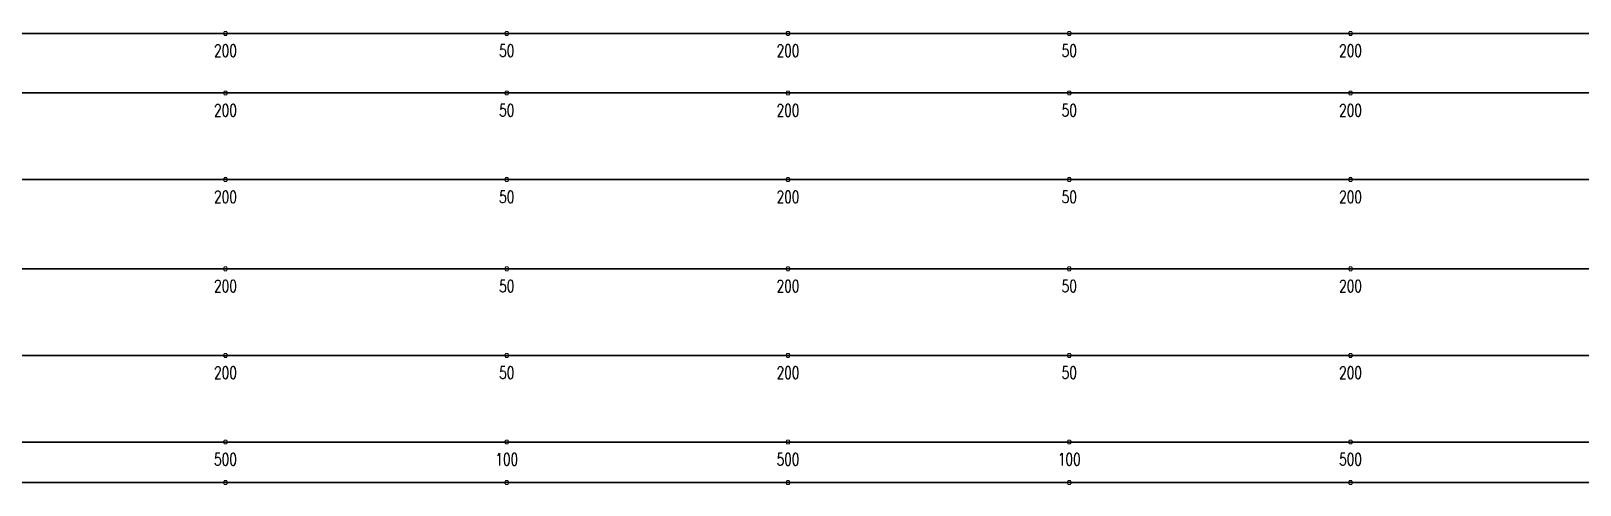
# Model space of a CAD drawing. Header units: millimetres. Extents: x 118516 to 587758, y -25561 to 50684.
# Drawn here: x 399454 to 428093, y 8855 to 17245 of the extents above; entities that cross this region are included whole.
import ezdxf

# ---------------------------------------------------------------- set-up
doc = ezdxf.new("R2010")
doc.units = ezdxf.units.MM
doc.layers.add('Current plane_Column', color=7, linetype='Continuous', true_color=0x4b00ff)
doc.layers.add('NDC_S-TENDON', color=6, linetype='Continuous', lineweight=35)
doc.layers.add('NDC_S_ANNO', color=7, linetype='Continuous', lineweight=20)
doc.styles.add('NDC_ANNO', font='', dxfattribs={"width": 0.8})
doc.styles.get('NDC_ANNO').set_extended_font_data('Dotum')

# ---------------------------------------------------------------- blocks, each defined once
blk = doc.blocks.new('HTB TDX')
at = {"layer": 'NDC_S-TENDON', "linetype": 'Continuous'}
for points, elevation in [([(20490, 7700, 20, 20, 0), (20470, 7735, 20, 20, 0), (20430, 7735, 20, 20, 0), (20410, 7700, 20, 20, 0), (20430, 7665, 20, 20, 0), (20470, 7665, 20, 20, 0)], 3650), ([(20490, 7700, 20, 20, 0), (20470, 7735, 20, 20, 0), (20430, 7735, 20, 20, 0), (20410, 7700, 20, 20, 0), (20430, 7665, 20, 20, 0), (20470, 7665, 20, 20, 0)], 3650), ([(20490, 7700, 20, 20, 0), (20470, 7735, 20, 20, 0), (20430, 7735, 20, 20, 0), (20410, 7700, 20, 20, 0), (20430, 7665, 20, 20, 0), (20470, 7665, 20, 20, 0)], 3650), ([(20490, 7700, 20, 20, 0), (20470, 7735, 20, 20, 0), (20430, 7735, 20, 20, 0), (20410, 7700, 20, 20, 0), (20430, 7665, 20, 20, 0), (20470, 7665, 20, 20, 0)], 3650), ([(25690, 7700, 20, 20, 0), (25670, 7735, 20, 20, 0), (25630, 7735, 20, 20, 0), (25610, 7700, 20, 20, 0), (25630, 7665, 20, 20, 0), (25670, 7665, 20, 20, 0)], 3500), ([(25690, 7700, 20, 20, 0), (25670, 7735, 20, 20, 0), (25630, 7735, 20, 20, 0), (25610, 7700, 20, 20, 0), (25630, 7665, 20, 20, 0), (25670, 7665, 20, 20, 0)], 3500), ([(30890, 7700, 20, 20, 0), (30870, 7735, 20, 20, 0), (30830, 7735, 20, 20, 0), (30810, 7700, 20, 20, 0), (30830, 7665, 20, 20, 0), (30870, 7665, 20, 20, 0)], 3650), ([(30890, 7700, 20, 20, 0), (30870, 7735, 20, 20, 0), (30830, 7735, 20, 20, 0), (30810, 7700, 20, 20, 0), (30830, 7665, 20, 20, 0), (30870, 7665, 20, 20, 0)], 3650), ([(30890, 7700, 20, 20, 0), (30870, 7735, 20, 20, 0), (30830, 7735, 20, 20, 0), (30810, 7700, 20, 20, 0), (30830, 7665, 20, 20, 0), (30870, 7665, 20, 20, 0)], 3650), ([(30890, 7700, 20, 20, 0), (30870, 7735, 20, 20, 0), (30830, 7735, 20, 20, 0), (30810, 7700, 20, 20, 0), (30830, 7665, 20, 20, 0), (30870, 7665, 20, 20, 0)], 3650), ([(36090, 7700, 20, 20, 0), (36070, 7735, 20, 20, 0), (36030, 7735, 20, 20, 0), (36010, 7700, 20, 20, 0), (36030, 7665, 20, 20, 0), (36070, 7665, 20, 20, 0)], 3500), ([(36090, 7700, 20, 20, 0), (36070, 7735, 20, 20, 0), (36030, 7735, 20, 20, 0), (36010, 7700, 20, 20, 0), (36030, 7665, 20, 20, 0), (36070, 7665, 20, 20, 0)], 3500), ([(41290, 7700, 20, 20, 0), (41270, 7735, 20, 20, 0), (41230, 7735, 20, 20, 0), (41210, 7700, 20, 20, 0), (41230, 7665, 20, 20, 0), (41270, 7665, 20, 20, 0)], 3650), ([(41290, 7700, 20, 20, 0), (41270, 7735, 20, 20, 0), (41230, 7735, 20, 20, 0), (41210, 7700, 20, 20, 0), (41230, 7665, 20, 20, 0), (41270, 7665, 20, 20, 0)], 3650), ([(41290, 7700, 20, 20, 0), (41270, 7735, 20, 20, 0), (41230, 7735, 20, 20, 0), (41210, 7700, 20, 20, 0), (41230, 7665, 20, 20, 0), (41270, 7665, 20, 20, 0)], 3650), ([(41290, 7700, 20, 20, 0), (41270, 7735, 20, 20, 0), (41230, 7735, 20, 20, 0), (41210, 7700, 20, 20, 0), (41230, 7665, 20, 20, 0), (41270, 7665, 20, 20, 0)], 3650), ([(20490, 6600, 20, 20, 0), (20470, 6635, 20, 20, 0), (20430, 6635, 20, 20, 0), (20410, 6600, 20, 20, 0), (20430, 6565, 20, 20, 0), (20470, 6565, 20, 20, 0)], 3650), ([(20490, 6600, 20, 20, 0), (20470, 6635, 20, 20, 0), (20430, 6635, 20, 20, 0), (20410, 6600, 20, 20, 0), (20430, 6565, 20, 20, 0), (20470, 6565, 20, 20, 0)], 3650), ([(20490, 6600, 20, 20, 0), (20470, 6635, 20, 20, 0), (20430, 6635, 20, 20, 0), (20410, 6600, 20, 20, 0), (20430, 6565, 20, 20, 0), (20470, 6565, 20, 20, 0)], 3650), ([(20490, 6600, 20, 20, 0), (20470, 6635, 20, 20, 0), (20430, 6635, 20, 20, 0), (20410, 6600, 20, 20, 0), (20430, 6565, 20, 20, 0), (20470, 6565, 20, 20, 0)], 3650), ([(25690, 6600, 20, 20, 0), (25670, 6635, 20, 20, 0), (25630, 6635, 20, 20, 0), (25610, 6600, 20, 20, 0), (25630, 6565, 20, 20, 0), (25670, 6565, 20, 20, 0)], 3500), ([(25690, 6600, 20, 20, 0), (25670, 6635, 20, 20, 0), (25630, 6635, 20, 20, 0), (25610, 6600, 20, 20, 0), (25630, 6565, 20, 20, 0), (25670, 6565, 20, 20, 0)], 3500), ([(30890, 6600, 20, 20, 0), (30870, 6635, 20, 20, 0), (30830, 6635, 20, 20, 0), (30810, 6600, 20, 20, 0), (30830, 6565, 20, 20, 0), (30870, 6565, 20, 20, 0)], 3650), ([(30890, 6600, 20, 20, 0), (30870, 6635, 20, 20, 0), (30830, 6635, 20, 20, 0), (30810, 6600, 20, 20, 0), (30830, 6565, 20, 20, 0), (30870, 6565, 20, 20, 0)], 3650), ([(30890, 6600, 20, 20, 0), (30870, 6635, 20, 20, 0), (30830, 6635, 20, 20, 0), (30810, 6600, 20, 20, 0), (30830, 6565, 20, 20, 0), (30870, 6565, 20, 20, 0)], 3650), ([(30890, 6600, 20, 20, 0), (30870, 6635, 20, 20, 0), (30830, 6635, 20, 20, 0), (30810, 6600, 20, 20, 0), (30830, 6565, 20, 20, 0), (30870, 6565, 20, 20, 0)], 3650), ([(36090, 6600, 20, 20, 0), (36070, 6635, 20, 20, 0), (36030, 6635, 20, 20, 0), (36010, 6600, 20, 20, 0), (36030, 6565, 20, 20, 0), (36070, 6565, 20, 20, 0)], 3500), ([(36090, 6600, 20, 20, 0), (36070, 6635, 20, 20, 0), (36030, 6635, 20, 20, 0), (36010, 6600, 20, 20, 0), (36030, 6565, 20, 20, 0), (36070, 6565, 20, 20, 0)], 3500), ([(41290, 6600, 20, 20, 0), (41270, 6635, 20, 20, 0), (41230, 6635, 20, 20, 0), (41210, 6600, 20, 20, 0), (41230, 6565, 20, 20, 0), (41270, 6565, 20, 20, 0)], 3650), ([(41290, 6600, 20, 20, 0), (41270, 6635, 20, 20, 0), (41230, 6635, 20, 20, 0), (41210, 6600, 20, 20, 0), (41230, 6565, 20, 20, 0), (41270, 6565, 20, 20, 0)], 3650), ([(41290, 6600, 20, 20, 0), (41270, 6635, 20, 20, 0), (41230, 6635, 20, 20, 0), (41210, 6600, 20, 20, 0), (41230, 6565, 20, 20, 0), (41270, 6565, 20, 20, 0)], 3650), ([(41290, 6600, 20, 20, 0), (41270, 6635, 20, 20, 0), (41230, 6635, 20, 20, 0), (41210, 6600, 20, 20, 0), (41230, 6565, 20, 20, 0), (41270, 6565, 20, 20, 0)], 3650), ([(20490, 5000, 20, 20, 0), (20470, 5035, 20, 20, 0), (20430, 5035, 20, 20, 0), (20410, 5000, 20, 20, 0), (20430, 4965, 20, 20, 0), (20470, 4965, 20, 20, 0)], 3650), ([(20490, 5000, 20, 20, 0), (20470, 5035, 20, 20, 0), (20430, 5035, 20, 20, 0), (20410, 5000, 20, 20, 0), (20430, 4965, 20, 20, 0), (20470, 4965, 20, 20, 0)], 3650), ([(20490, 5000, 20, 20, 0), (20470, 5035, 20, 20, 0), (20430, 5035, 20, 20, 0), (20410, 5000, 20, 20, 0), (20430, 4965, 20, 20, 0), (20470, 4965, 20, 20, 0)], 3650), ([(20490, 5000, 20, 20, 0), (20470, 5035, 20, 20, 0), (20430, 5035, 20, 20, 0), (20410, 5000, 20, 20, 0), (20430, 4965, 20, 20, 0), (20470, 4965, 20, 20, 0)], 3650), ([(25690, 5000, 20, 20, 0), (25670, 5035, 20, 20, 0), (25630, 5035, 20, 20, 0), (25610, 5000, 20, 20, 0), (25630, 4965, 20, 20, 0), (25670, 4965, 20, 20, 0)], 3500), ([(25690, 5000, 20, 20, 0), (25670, 5035, 20, 20, 0), (25630, 5035, 20, 20, 0), (25610, 5000, 20, 20, 0), (25630, 4965, 20, 20, 0), (25670, 4965, 20, 20, 0)], 3500), ([(30890, 5000, 20, 20, 0), (30870, 5035, 20, 20, 0), (30830, 5035, 20, 20, 0), (30810, 5000, 20, 20, 0), (30830, 4965, 20, 20, 0), (30870, 4965, 20, 20, 0)], 3650), ([(30890, 5000, 20, 20, 0), (30870, 5035, 20, 20, 0), (30830, 5035, 20, 20, 0), (30810, 5000, 20, 20, 0), (30830, 4965, 20, 20, 0), (30870, 4965, 20, 20, 0)], 3650), ([(30890, 5000, 20, 20, 0), (30870, 5035, 20, 20, 0), (30830, 5035, 20, 20, 0), (30810, 5000, 20, 20, 0), (30830, 4965, 20, 20, 0), (30870, 4965, 20, 20, 0)], 3650), ([(30890, 5000, 20, 20, 0), (30870, 5035, 20, 20, 0), (30830, 5035, 20, 20, 0), (30810, 5000, 20, 20, 0), (30830, 4965, 20, 20, 0), (30870, 4965, 20, 20, 0)], 3650), ([(36090, 5000, 20, 20, 0), (36070, 5035, 20, 20, 0), (36030, 5035, 20, 20, 0), (36010, 5000, 20, 20, 0), (36030, 4965, 20, 20, 0), (36070, 4965, 20, 20, 0)], 3500), ([(36090, 5000, 20, 20, 0), (36070, 5035, 20, 20, 0), (36030, 5035, 20, 20, 0), (36010, 5000, 20, 20, 0), (36030, 4965, 20, 20, 0), (36070, 4965, 20, 20, 0)], 3500), ([(41290, 5000, 20, 20, 0), (41270, 5035, 20, 20, 0), (41230, 5035, 20, 20, 0), (41210, 5000, 20, 20, 0), (41230, 4965, 20, 20, 0), (41270, 4965, 20, 20, 0)], 3650), ([(41290, 5000, 20, 20, 0), (41270, 5035, 20, 20, 0), (41230, 5035, 20, 20, 0), (41210, 5000, 20, 20, 0), (41230, 4965, 20, 20, 0), (41270, 4965, 20, 20, 0)], 3650), ([(41290, 5000, 20, 20, 0), (41270, 5035, 20, 20, 0), (41230, 5035, 20, 20, 0), (41210, 5000, 20, 20, 0), (41230, 4965, 20, 20, 0), (41270, 4965, 20, 20, 0)], 3650), ([(41290, 5000, 20, 20, 0), (41270, 5035, 20, 20, 0), (41230, 5035, 20, 20, 0), (41210, 5000, 20, 20, 0), (41230, 4965, 20, 20, 0), (41270, 4965, 20, 20, 0)], 3650), ([(20490, 3350, 20, 20, 0), (20470, 3385, 20, 20, 0), (20430, 3385, 20, 20, 0), (20410, 3350, 20, 20, 0), (20430, 3315, 20, 20, 0), (20470, 3315, 20, 20, 0)], 3650), ([(20490, 3350, 20, 20, 0), (20470, 3385, 20, 20, 0), (20430, 3385, 20, 20, 0), (20410, 3350, 20, 20, 0), (20430, 3315, 20, 20, 0), (20470, 3315, 20, 20, 0)], 3650), ([(20490, 3350, 20, 20, 0), (20470, 3385, 20, 20, 0), (20430, 3385, 20, 20, 0), (20410, 3350, 20, 20, 0), (20430, 3315, 20, 20, 0), (20470, 3315, 20, 20, 0)], 3650), ([(20490, 3350, 20, 20, 0), (20470, 3385, 20, 20, 0), (20430, 3385, 20, 20, 0), (20410, 3350, 20, 20, 0), (20430, 3315, 20, 20, 0), (20470, 3315, 20, 20, 0)], 3650), ([(25690, 3350, 20, 20, 0), (25670, 3385, 20, 20, 0), (25630, 3385, 20, 20, 0), (25610, 3350, 20, 20, 0), (25630, 3315, 20, 20, 0), (25670, 3315, 20, 20, 0)], 3500), ([(25690, 3350, 20, 20, 0), (25670, 3385, 20, 20, 0), (25630, 3385, 20, 20, 0), (25610, 3350, 20, 20, 0), (25630, 3315, 20, 20, 0), (25670, 3315, 20, 20, 0)], 3500), ([(30890, 3350, 20, 20, 0), (30870, 3385, 20, 20, 0), (30830, 3385, 20, 20, 0), (30810, 3350, 20, 20, 0), (30830, 3315, 20, 20, 0), (30870, 3315, 20, 20, 0)], 3650), ([(30890, 3350, 20, 20, 0), (30870, 3385, 20, 20, 0), (30830, 3385, 20, 20, 0), (30810, 3350, 20, 20, 0), (30830, 3315, 20, 20, 0), (30870, 3315, 20, 20, 0)], 3650), ([(30890, 3350, 20, 20, 0), (30870, 3385, 20, 20, 0), (30830, 3385, 20, 20, 0), (30810, 3350, 20, 20, 0), (30830, 3315, 20, 20, 0), (30870, 3315, 20, 20, 0)], 3650), ([(30890, 3350, 20, 20, 0), (30870, 3385, 20, 20, 0), (30830, 3385, 20, 20, 0), (30810, 3350, 20, 20, 0), (30830, 3315, 20, 20, 0), (30870, 3315, 20, 20, 0)], 3650), ([(36090, 3350, 20, 20, 0), (36070, 3385, 20, 20, 0), (36030, 3385, 20, 20, 0), (36010, 3350, 20, 20, 0), (36030, 3315, 20, 20, 0), (36070, 3315, 20, 20, 0)], 3500), ([(36090, 3350, 20, 20, 0), (36070, 3385, 20, 20, 0), (36030, 3385, 20, 20, 0), (36010, 3350, 20, 20, 0), (36030, 3315, 20, 20, 0), (36070, 3315, 20, 20, 0)], 3500), ([(41290, 3350, 20, 20, 0), (41270, 3385, 20, 20, 0), (41230, 3385, 20, 20, 0), (41210, 3350, 20, 20, 0), (41230, 3315, 20, 20, 0), (41270, 3315, 20, 20, 0)], 3650), ([(41290, 3350, 20, 20, 0), (41270, 3385, 20, 20, 0), (41230, 3385, 20, 20, 0), (41210, 3350, 20, 20, 0), (41230, 3315, 20, 20, 0), (41270, 3315, 20, 20, 0)], 3650), ([(41290, 3350, 20, 20, 0), (41270, 3385, 20, 20, 0), (41230, 3385, 20, 20, 0), (41210, 3350, 20, 20, 0), (41230, 3315, 20, 20, 0), (41270, 3315, 20, 20, 0)], 3650), ([(41290, 3350, 20, 20, 0), (41270, 3385, 20, 20, 0), (41230, 3385, 20, 20, 0), (41210, 3350, 20, 20, 0), (41230, 3315, 20, 20, 0), (41270, 3315, 20, 20, 0)], 3650), ([(20490, 1750, 20, 20, 0), (20470, 1785, 20, 20, 0), (20430, 1785, 20, 20, 0), (20410, 1750, 20, 20, 0), (20430, 1715, 20, 20, 0), (20470, 1715, 20, 20, 0)], 3650), ([(20490, 1750, 20, 20, 0), (20470, 1785, 20, 20, 0), (20430, 1785, 20, 20, 0), (20410, 1750, 20, 20, 0), (20430, 1715, 20, 20, 0), (20470, 1715, 20, 20, 0)], 3650), ([(20490, 1750, 20, 20, 0), (20470, 1785, 20, 20, 0), (20430, 1785, 20, 20, 0), (20410, 1750, 20, 20, 0), (20430, 1715, 20, 20, 0), (20470, 1715, 20, 20, 0)], 3650), ([(20490, 1750, 20, 20, 0), (20470, 1785, 20, 20, 0), (20430, 1785, 20, 20, 0), (20410, 1750, 20, 20, 0), (20430, 1715, 20, 20, 0), (20470, 1715, 20, 20, 0)], 3650), ([(25690, 1750, 20, 20, 0), (25670, 1785, 20, 20, 0), (25630, 1785, 20, 20, 0), (25610, 1750, 20, 20, 0), (25630, 1715, 20, 20, 0), (25670, 1715, 20, 20, 0)], 3500), ([(25690, 1750, 20, 20, 0), (25670, 1785, 20, 20, 0), (25630, 1785, 20, 20, 0), (25610, 1750, 20, 20, 0), (25630, 1715, 20, 20, 0), (25670, 1715, 20, 20, 0)], 3500), ([(30890, 1750, 20, 20, 0), (30870, 1785, 20, 20, 0), (30830, 1785, 20, 20, 0), (30810, 1750, 20, 20, 0), (30830, 1715, 20, 20, 0), (30870, 1715, 20, 20, 0)], 3650), ([(30890, 1750, 20, 20, 0), (30870, 1785, 20, 20, 0), (30830, 1785, 20, 20, 0), (30810, 1750, 20, 20, 0), (30830, 1715, 20, 20, 0), (30870, 1715, 20, 20, 0)], 3650), ([(30890, 1750, 20, 20, 0), (30870, 1785, 20, 20, 0), (30830, 1785, 20, 20, 0), (30810, 1750, 20, 20, 0), (30830, 1715, 20, 20, 0), (30870, 1715, 20, 20, 0)], 3650), ([(30890, 1750, 20, 20, 0), (30870, 1785, 20, 20, 0), (30830, 1785, 20, 20, 0), (30810, 1750, 20, 20, 0), (30830, 1715, 20, 20, 0), (30870, 1715, 20, 20, 0)], 3650), ([(36090, 1750, 20, 20, 0), (36070, 1785, 20, 20, 0), (36030, 1785, 20, 20, 0), (36010, 1750, 20, 20, 0), (36030, 1715, 20, 20, 0), (36070, 1715, 20, 20, 0)], 3500), ([(36090, 1750, 20, 20, 0), (36070, 1785, 20, 20, 0), (36030, 1785, 20, 20, 0), (36010, 1750, 20, 20, 0), (36030, 1715, 20, 20, 0), (36070, 1715, 20, 20, 0)], 3500), ([(41290, 1750, 20, 20, 0), (41270, 1785, 20, 20, 0), (41230, 1785, 20, 20, 0), (41210, 1750, 20, 20, 0), (41230, 1715, 20, 20, 0), (41270, 1715, 20, 20, 0)], 3650), ([(41290, 1750, 20, 20, 0), (41270, 1785, 20, 20, 0), (41230, 1785, 20, 20, 0), (41210, 1750, 20, 20, 0), (41230, 1715, 20, 20, 0), (41270, 1715, 20, 20, 0)], 3650), ([(41290, 1750, 20, 20, 0), (41270, 1785, 20, 20, 0), (41230, 1785, 20, 20, 0), (41210, 1750, 20, 20, 0), (41230, 1715, 20, 20, 0), (41270, 1715, 20, 20, 0)], 3650), ([(41290, 1750, 20, 20, 0), (41270, 1785, 20, 20, 0), (41230, 1785, 20, 20, 0), (41210, 1750, 20, 20, 0), (41230, 1715, 20, 20, 0), (41270, 1715, 20, 20, 0)], 3650), ([(20490, 150, 20, 20, 0), (20470, 185, 20, 20, 0), (20430, 185, 20, 20, 0), (20410, 150, 20, 20, 0), (20430, 115, 20, 20, 0), (20470, 115, 20, 20, 0)], 3600), ([(20490, 150, 20, 20, 0), (20470, 185, 20, 20, 0), (20430, 185, 20, 20, 0), (20410, 150, 20, 20, 0), (20430, 115, 20, 20, 0), (20470, 115, 20, 20, 0)], 3600), ([(20490, 150, 20, 20, 0), (20470, 185, 20, 20, 0), (20430, 185, 20, 20, 0), (20410, 150, 20, 20, 0), (20430, 115, 20, 20, 0), (20470, 115, 20, 20, 0)], 3600), ([(20490, 150, 20, 20, 0), (20470, 185, 20, 20, 0), (20430, 185, 20, 20, 0), (20410, 150, 20, 20, 0), (20430, 115, 20, 20, 0), (20470, 115, 20, 20, 0)], 3600), ([(25690, 150, 20, 20, 0), (25670, 185, 20, 20, 0), (25630, 185, 20, 20, 0), (25610, 150, 20, 20, 0), (25630, 115, 20, 20, 0), (25670, 115, 20, 20, 0)], 3200), ([(25690, 150, 20, 20, 0), (25670, 185, 20, 20, 0), (25630, 185, 20, 20, 0), (25610, 150, 20, 20, 0), (25630, 115, 20, 20, 0), (25670, 115, 20, 20, 0)], 3200), ([(30890, 150, 20, 20, 0), (30870, 185, 20, 20, 0), (30830, 185, 20, 20, 0), (30810, 150, 20, 20, 0), (30830, 115, 20, 20, 0), (30870, 115, 20, 20, 0)], 3600), ([(30890, 150, 20, 20, 0), (30870, 185, 20, 20, 0), (30830, 185, 20, 20, 0), (30810, 150, 20, 20, 0), (30830, 115, 20, 20, 0), (30870, 115, 20, 20, 0)], 3600), ([(30890, 150, 20, 20, 0), (30870, 185, 20, 20, 0), (30830, 185, 20, 20, 0), (30810, 150, 20, 20, 0), (30830, 115, 20, 20, 0), (30870, 115, 20, 20, 0)], 3600), ([(30890, 150, 20, 20, 0), (30870, 185, 20, 20, 0), (30830, 185, 20, 20, 0), (30810, 150, 20, 20, 0), (30830, 115, 20, 20, 0), (30870, 115, 20, 20, 0)], 3600), ([(36090, 150, 20, 20, 0), (36070, 185, 20, 20, 0), (36030, 185, 20, 20, 0), (36010, 150, 20, 20, 0), (36030, 115, 20, 20, 0), (36070, 115, 20, 20, 0)], 3200), ([(36090, 150, 20, 20, 0), (36070, 185, 20, 20, 0), (36030, 185, 20, 20, 0), (36010, 150, 20, 20, 0), (36030, 115, 20, 20, 0), (36070, 115, 20, 20, 0)], 3200), ([(41290, 150, 20, 20, 0), (41270, 185, 20, 20, 0), (41230, 185, 20, 20, 0), (41210, 150, 20, 20, 0), (41230, 115, 20, 20, 0), (41270, 115, 20, 20, 0)], 3600), ([(41290, 150, 20, 20, 0), (41270, 185, 20, 20, 0), (41230, 185, 20, 20, 0), (41210, 150, 20, 20, 0), (41230, 115, 20, 20, 0), (41270, 115, 20, 20, 0)], 3600), ([(41290, 150, 20, 20, 0), (41270, 185, 20, 20, 0), (41230, 185, 20, 20, 0), (41210, 150, 20, 20, 0), (41230, 115, 20, 20, 0), (41270, 115, 20, 20, 0)], 3600), ([(41290, 150, 20, 20, 0), (41270, 185, 20, 20, 0), (41230, 185, 20, 20, 0), (41210, 150, 20, 20, 0), (41230, 115, 20, 20, 0), (41270, 115, 20, 20, 0)], 3600), ([(20490, -600, 20, 20, 0), (20470, -565, 20, 20, 0), (20430, -565, 20, 20, 0), (20410, -600, 20, 20, 0), (20430, -635, 20, 20, 0), (20470, -635, 20, 20, 0)], 3600), ([(20490, -600, 20, 20, 0), (20470, -565, 20, 20, 0), (20430, -565, 20, 20, 0), (20410, -600, 20, 20, 0), (20430, -635, 20, 20, 0), (20470, -635, 20, 20, 0)], 3600), ([(20490, -600, 20, 20, 0), (20470, -565, 20, 20, 0), (20430, -565, 20, 20, 0), (20410, -600, 20, 20, 0), (20430, -635, 20, 20, 0), (20470, -635, 20, 20, 0)], 3600), ([(20490, -600, 20, 20, 0), (20470, -565, 20, 20, 0), (20430, -565, 20, 20, 0), (20410, -600, 20, 20, 0), (20430, -635, 20, 20, 0), (20470, -635, 20, 20, 0)], 3600), ([(25690, -600, 20, 20, 0), (25670, -565, 20, 20, 0), (25630, -565, 20, 20, 0), (25610, -600, 20, 20, 0), (25630, -635, 20, 20, 0), (25670, -635, 20, 20, 0)], 3200), ([(25690, -600, 20, 20, 0), (25670, -565, 20, 20, 0), (25630, -565, 20, 20, 0), (25610, -600, 20, 20, 0), (25630, -635, 20, 20, 0), (25670, -635, 20, 20, 0)], 3200), ([(30890, -600, 20, 20, 0), (30870, -565, 20, 20, 0), (30830, -565, 20, 20, 0), (30810, -600, 20, 20, 0), (30830, -635, 20, 20, 0), (30870, -635, 20, 20, 0)], 3600), ([(30890, -600, 20, 20, 0), (30870, -565, 20, 20, 0), (30830, -565, 20, 20, 0), (30810, -600, 20, 20, 0), (30830, -635, 20, 20, 0), (30870, -635, 20, 20, 0)], 3600), ([(30890, -600, 20, 20, 0), (30870, -565, 20, 20, 0), (30830, -565, 20, 20, 0), (30810, -600, 20, 20, 0), (30830, -635, 20, 20, 0), (30870, -635, 20, 20, 0)], 3600), ([(30890, -600, 20, 20, 0), (30870, -565, 20, 20, 0), (30830, -565, 20, 20, 0), (30810, -600, 20, 20, 0), (30830, -635, 20, 20, 0), (30870, -635, 20, 20, 0)], 3600), ([(36090, -600, 20, 20, 0), (36070, -565, 20, 20, 0), (36030, -565, 20, 20, 0), (36010, -600, 20, 20, 0), (36030, -635, 20, 20, 0), (36070, -635, 20, 20, 0)], 3200), ([(36090, -600, 20, 20, 0), (36070, -565, 20, 20, 0), (36030, -565, 20, 20, 0), (36010, -600, 20, 20, 0), (36030, -635, 20, 20, 0), (36070, -635, 20, 20, 0)], 3200), ([(41290, -600, 20, 20, 0), (41270, -565, 20, 20, 0), (41230, -565, 20, 20, 0), (41210, -600, 20, 20, 0), (41230, -635, 20, 20, 0), (41270, -635, 20, 20, 0)], 3600), ([(41290, -600, 20, 20, 0), (41270, -565, 20, 20, 0), (41230, -565, 20, 20, 0), (41210, -600, 20, 20, 0), (41230, -635, 20, 20, 0), (41270, -635, 20, 20, 0)], 3600), ([(41290, -600, 20, 20, 0), (41270, -565, 20, 20, 0), (41230, -565, 20, 20, 0), (41210, -600, 20, 20, 0), (41230, -635, 20, 20, 0), (41270, -635, 20, 20, 0)], 3600), ([(41290, -600, 20, 20, 0), (41270, -565, 20, 20, 0), (41230, -565, 20, 20, 0), (41210, -600, 20, 20, 0), (41230, -635, 20, 20, 0), (41270, -635, 20, 20, 0)], 3600)]:
    blk.add_lwpolyline(points, format="xyseb", close=True, dxfattribs=dict(at, elevation=elevation))
for points in [[(10050, 7700, 3650), (10743, 7700, 3643), (11437, 7700, 3623), (12130, 7700, 3590), (13170, 7700, 3540), (14210, 7700, 3510), (15250, 7700, 3500), (16290, 7700, 3510), (17330, 7700, 3540), (18370, 7700, 3590), (19063, 7700, 3623), (19757, 7700, 3643), (20450, 7700, 3650)], [(20450, 7700, 3650), (21143, 7700, 3643), (21837, 7700, 3623), (22530, 7700, 3590), (23570, 7700, 3540), (24610, 7700, 3510), (25650, 7700, 3500), (26690, 7700, 3510), (27730, 7700, 3540), (28770, 7700, 3590), (29463, 7700, 3623), (30157, 7700, 3643), (30850, 7700, 3650)], [(30850, 7700, 3650), (31543, 7700, 3643), (32237, 7700, 3623), (32930, 7700, 3590), (33710, 7700, 3551), (34490, 7700, 3522), (35270, 7700, 3506), (36050, 7700, 3500), (36830, 7700, 3506), (37610, 7700, 3522), (38390, 7700, 3551), (39170, 7700, 3590), (39863, 7700, 3623), (40557, 7700, 3643), (41250, 7700, 3650)], [(41250, 7700, 3650), (41943, 7700, 3643), (42637, 7700, 3623), (43330, 7700, 3590), (44110, 7700, 3551), (44890, 7700, 3522), (45670, 7700, 3506), (46450, 7700, 3500), (47230, 7700, 3506), (48010, 7700, 3522), (48790, 7700, 3551), (49570, 7700, 3590), (50263, 7700, 3623), (50957, 7700, 3643), (51650, 7700, 3650)], [(10050, 6600, 3650), (10743, 6600, 3643), (11437, 6600, 3623), (12130, 6600, 3590), (13170, 6600, 3540), (14210, 6600, 3510), (15250, 6600, 3500), (16290, 6600, 3510), (17330, 6600, 3540), (18370, 6600, 3590), (19063, 6600, 3623), (19757, 6600, 3643), (20450, 6600, 3650)], [(20450, 6600, 3650), (21143, 6600, 3643), (21837, 6600, 3623), (22530, 6600, 3590), (23570, 6600, 3540), (24610, 6600, 3510), (25650, 6600, 3500), (26690, 6600, 3510), (27730, 6600, 3540), (28770, 6600, 3590), (29463, 6600, 3623), (30157, 6600, 3643), (30850, 6600, 3650)], [(30850, 6600, 3650), (31543, 6600, 3643), (32237, 6600, 3623), (32930, 6600, 3590), (33710, 6600, 3551), (34490, 6600, 3522), (35270, 6600, 3506), (36050, 6600, 3500), (36830, 6600, 3506), (37610, 6600, 3522), (38390, 6600, 3551), (39170, 6600, 3590), (39863, 6600, 3623), (40557, 6600, 3643), (41250, 6600, 3650)], [(41250, 6600, 3650), (41943, 6600, 3643), (42637, 6600, 3623), (43330, 6600, 3590), (44110, 6600, 3551), (44890, 6600, 3522), (45670, 6600, 3506), (46450, 6600, 3500), (47230, 6600, 3506), (48010, 6600, 3522), (48790, 6600, 3551), (49570, 6600, 3590), (50263, 6600, 3623), (50957, 6600, 3643), (51650, 6600, 3650)], [(10050, 5000, 3650), (10743, 5000, 3643), (11437, 5000, 3623), (12130, 5000, 3590), (13170, 5000, 3540), (14210, 5000, 3510), (15250, 5000, 3500), (16290, 5000, 3510), (17330, 5000, 3540), (18370, 5000, 3590), (19063, 5000, 3623), (19757, 5000, 3643), (20450, 5000, 3650)], [(20450, 5000, 3650), (21143, 5000, 3643), (21837, 5000, 3623), (22530, 5000, 3590), (23570, 5000, 3540), (24610, 5000, 3510), (25650, 5000, 3500), (26690, 5000, 3510), (27730, 5000, 3540), (28770, 5000, 3590), (29463, 5000, 3623), (30157, 5000, 3643), (30850, 5000, 3650)], [(30850, 5000, 3650), (31543, 5000, 3643), (32237, 5000, 3623), (32930, 5000, 3590), (33710, 5000, 3551), (34490, 5000, 3522), (35270, 5000, 3506), (36050, 5000, 3500), (36830, 5000, 3506), (37610, 5000, 3522), (38390, 5000, 3551), (39170, 5000, 3590), (39863, 5000, 3623), (40557, 5000, 3643), (41250, 5000, 3650)], [(41250, 5000, 3650), (41943, 5000, 3643), (42637, 5000, 3623), (43330, 5000, 3590), (44110, 5000, 3551), (44890, 5000, 3522), (45670, 5000, 3506), (46450, 5000, 3500), (47230, 5000, 3506), (48010, 5000, 3522), (48790, 5000, 3551), (49570, 5000, 3590), (50263, 5000, 3623), (50957, 5000, 3643), (51650, 5000, 3650)], [(10050, 3350, 3650), (10743, 3350, 3643), (11437, 3350, 3623), (12130, 3350, 3590), (13170, 3350, 3540), (14210, 3350, 3510), (15250, 3350, 3500), (16290, 3350, 3510), (17330, 3350, 3540), (18370, 3350, 3590), (19063, 3350, 3623), (19757, 3350, 3643), (20450, 3350, 3650)], [(20450, 3350, 3650), (21143, 3350, 3643), (21837, 3350, 3623), (22530, 3350, 3590), (23570, 3350, 3540), (24610, 3350, 3510), (25650, 3350, 3500), (26690, 3350, 3510), (27730, 3350, 3540), (28770, 3350, 3590), (29463, 3350, 3623), (30157, 3350, 3643), (30850, 3350, 3650)], [(30850, 3350, 3650), (31543, 3350, 3643), (32237, 3350, 3623), (32930, 3350, 3590), (33710, 3350, 3551), (34490, 3350, 3522), (35270, 3350, 3506), (36050, 3350, 3500), (36830, 3350, 3506), (37610, 3350, 3522), (38390, 3350, 3551), (39170, 3350, 3590), (39863, 3350, 3623), (40557, 3350, 3643), (41250, 3350, 3650)], [(41250, 3350, 3650), (41943, 3350, 3643), (42637, 3350, 3623), (43330, 3350, 3590), (44110, 3350, 3551), (44890, 3350, 3522), (45670, 3350, 3506), (46450, 3350, 3500), (47230, 3350, 3506), (48010, 3350, 3522), (48790, 3350, 3551), (49570, 3350, 3590), (50263, 3350, 3623), (50957, 3350, 3643), (51650, 3350, 3650)], [(10050, 1750, 3650), (10743, 1750, 3643), (11437, 1750, 3623), (12130, 1750, 3590), (13170, 1750, 3540), (14210, 1750, 3510), (15250, 1750, 3500), (16290, 1750, 3510), (17330, 1750, 3540), (18370, 1750, 3590), (19063, 1750, 3623), (19757, 1750, 3643), (20450, 1750, 3650)], [(20450, 1750, 3650), (21143, 1750, 3643), (21837, 1750, 3623), (22530, 1750, 3590), (23570, 1750, 3540), (24610, 1750, 3510), (25650, 1750, 3500), (26690, 1750, 3510), (27730, 1750, 3540), (28770, 1750, 3590), (29463, 1750, 3623), (30157, 1750, 3643), (30850, 1750, 3650)], [(30850, 1750, 3650), (31543, 1750, 3643), (32237, 1750, 3623), (32930, 1750, 3590), (33710, 1750, 3551), (34490, 1750, 3522), (35270, 1750, 3506), (36050, 1750, 3500), (36830, 1750, 3506), (37610, 1750, 3522), (38390, 1750, 3551), (39170, 1750, 3590), (39863, 1750, 3623), (40557, 1750, 3643), (41250, 1750, 3650)], [(41250, 1750, 3650), (41943, 1750, 3643), (42637, 1750, 3623), (43330, 1750, 3590), (44110, 1750, 3551), (44890, 1750, 3522), (45670, 1750, 3506), (46450, 1750, 3500), (47230, 1750, 3506), (48010, 1750, 3522), (48790, 1750, 3551), (49570, 1750, 3590), (50263, 1750, 3623), (50957, 1750, 3643), (51650, 1750, 3650)], [(10050, 150, 3600), (10743, 150, 3582), (11437, 150, 3529), (12130, 150, 3440), (13170, 150, 3307), (14210, 150, 3227), (15250, 150, 3200), (16290, 150, 3227), (17330, 150, 3307), (18370, 150, 3440), (19063, 150, 3529), (19757, 150, 3582), (20450, 150, 3600)], [(20450, 150, 3600), (21143, 150, 3582), (21837, 150, 3529), (22530, 150, 3440), (23570, 150, 3307), (24610, 150, 3227), (25650, 150, 3200), (26690, 150, 3227), (27730, 150, 3307), (28770, 150, 3440), (29463, 150, 3529), (30157, 150, 3582), (30850, 150, 3600)], [(30850, 150, 3600), (31543, 150, 3582), (32237, 150, 3529), (32930, 150, 3440), (33710, 150, 3335), (34490, 150, 3260), (35270, 150, 3215), (36050, 150, 3200), (36830, 150, 3215), (37610, 150, 3260), (38390, 150, 3335), (39170, 150, 3440), (39863, 150, 3529), (40557, 150, 3582), (41250, 150, 3600)], [(41250, 150, 3600), (41943, 150, 3582), (42637, 150, 3529), (43330, 150, 3440), (44110, 150, 3335), (44890, 150, 3260), (45670, 150, 3215), (46450, 150, 3200), (47230, 150, 3215), (48010, 150, 3260), (48790, 150, 3335), (49570, 150, 3440), (50263, 150, 3529), (50957, 150, 3582), (51650, 150, 3600)], [(10050, -600, 3600), (10743, -600, 3582), (11437, -600, 3529), (12130, -600, 3440), (13170, -600, 3307), (14210, -600, 3227), (15250, -600, 3200), (16290, -600, 3227), (17330, -600, 3307), (18370, -600, 3440), (19063, -600, 3529), (19757, -600, 3582), (20450, -600, 3600)], [(20450, -600, 3600), (21143, -600, 3582), (21837, -600, 3529), (22530, -600, 3440), (23570, -600, 3307), (24610, -600, 3227), (25650, -600, 3200), (26690, -600, 3227), (27730, -600, 3307), (28770, -600, 3440), (29463, -600, 3529), (30157, -600, 3582), (30850, -600, 3600)], [(30850, -600, 3600), (31543, -600, 3582), (32237, -600, 3529), (32930, -600, 3440), (33710, -600, 3335), (34490, -600, 3260), (35270, -600, 3215), (36050, -600, 3200), (36830, -600, 3215), (37610, -600, 3260), (38390, -600, 3335), (39170, -600, 3440), (39863, -600, 3529), (40557, -600, 3582), (41250, -600, 3600)], [(41250, -600, 3600), (41943, -600, 3582), (42637, -600, 3529), (43330, -600, 3440), (44110, -600, 3335), (44890, -600, 3260), (45670, -600, 3215), (46450, -600, 3200), (47230, -600, 3215), (48010, -600, 3260), (48790, -600, 3335), (49570, -600, 3440), (50263, -600, 3529), (50957, -600, 3582), (51650, -600, 3600)]]:
    blk.add_polyline3d(points, dxfattribs=at)
at = {"layer": 'NDC_S_ANNO', "linetype": 'Continuous', "char_height": 225, "attachment_point": 5, "line_spacing_factor": 0.75, "style": 'NDC_ANNO'}
for s, insert in [('\\FSTANDARD.shx;200', (20450, 7380, 3650)), ('\\FSTANDARD.shx;50', (25650, 7380, 3500)), ('\\FSTANDARD.shx;200', (30850, 7380, 3650)), ('\\FSTANDARD.shx;50', (36050, 7380, 3500)), ('\\FSTANDARD.shx;200', (41250, 7380, 3650)), ('\\FSTANDARD.shx;200', (20450, 6280, 3650)), ('\\FSTANDARD.shx;50', (25650, 6280, 3500)), ('\\FSTANDARD.shx;200', (30850, 6280, 3650)), ('\\FSTANDARD.shx;50', (36050, 6280, 3500)), ('\\FSTANDARD.shx;200', (41250, 6280, 3650)), ('\\FSTANDARD.shx;200', (20450, 4680, 3650)), ('\\FSTANDARD.shx;50', (25650, 4680, 3500)), ('\\FSTANDARD.shx;200', (30850, 4680, 3650)), ('\\FSTANDARD.shx;50', (36050, 4680, 3500)), ('\\FSTANDARD.shx;200', (41250, 4680, 3650)), ('\\FSTANDARD.shx;200', (20450, 3030, 3650)), ('\\FSTANDARD.shx;50', (25650, 3030, 3500)), ('\\FSTANDARD.shx;200', (30850, 3030, 3650)), ('\\FSTANDARD.shx;50', (36050, 3030, 3500)), ('\\FSTANDARD.shx;200', (41250, 3030, 3650)), ('\\FSTANDARD.shx;200', (20450, 1430, 3650)), ('\\FSTANDARD.shx;50', (25650, 1430, 3500)), ('\\FSTANDARD.shx;200', (30850, 1430, 3650)), ('\\FSTANDARD.shx;50', (36050, 1430, 3500)), ('\\FSTANDARD.shx;200', (41250, 1430, 3650)), ('\\FSTANDARD.shx;500', (20450, -170, 3600)), ('\\FSTANDARD.shx;100', (25650, -170, 3200)), ('\\FSTANDARD.shx;500', (30850, -170, 3600)), ('\\FSTANDARD.shx;100', (36050, -170, 3200)), ('\\FSTANDARD.shx;500', (41250, -170, 3600))]:
    blk.add_mtext(s, dxfattribs=dict(at, insert=insert))

msp = doc.modelspace()

# ---------------------------------------------------------------- block references
at = {"layer": 'Current plane_Column'}
msp.add_blockref('HTB TDX', (382600, 9500), dxfattribs=at)

doc.saveas('drawing.dxf')
